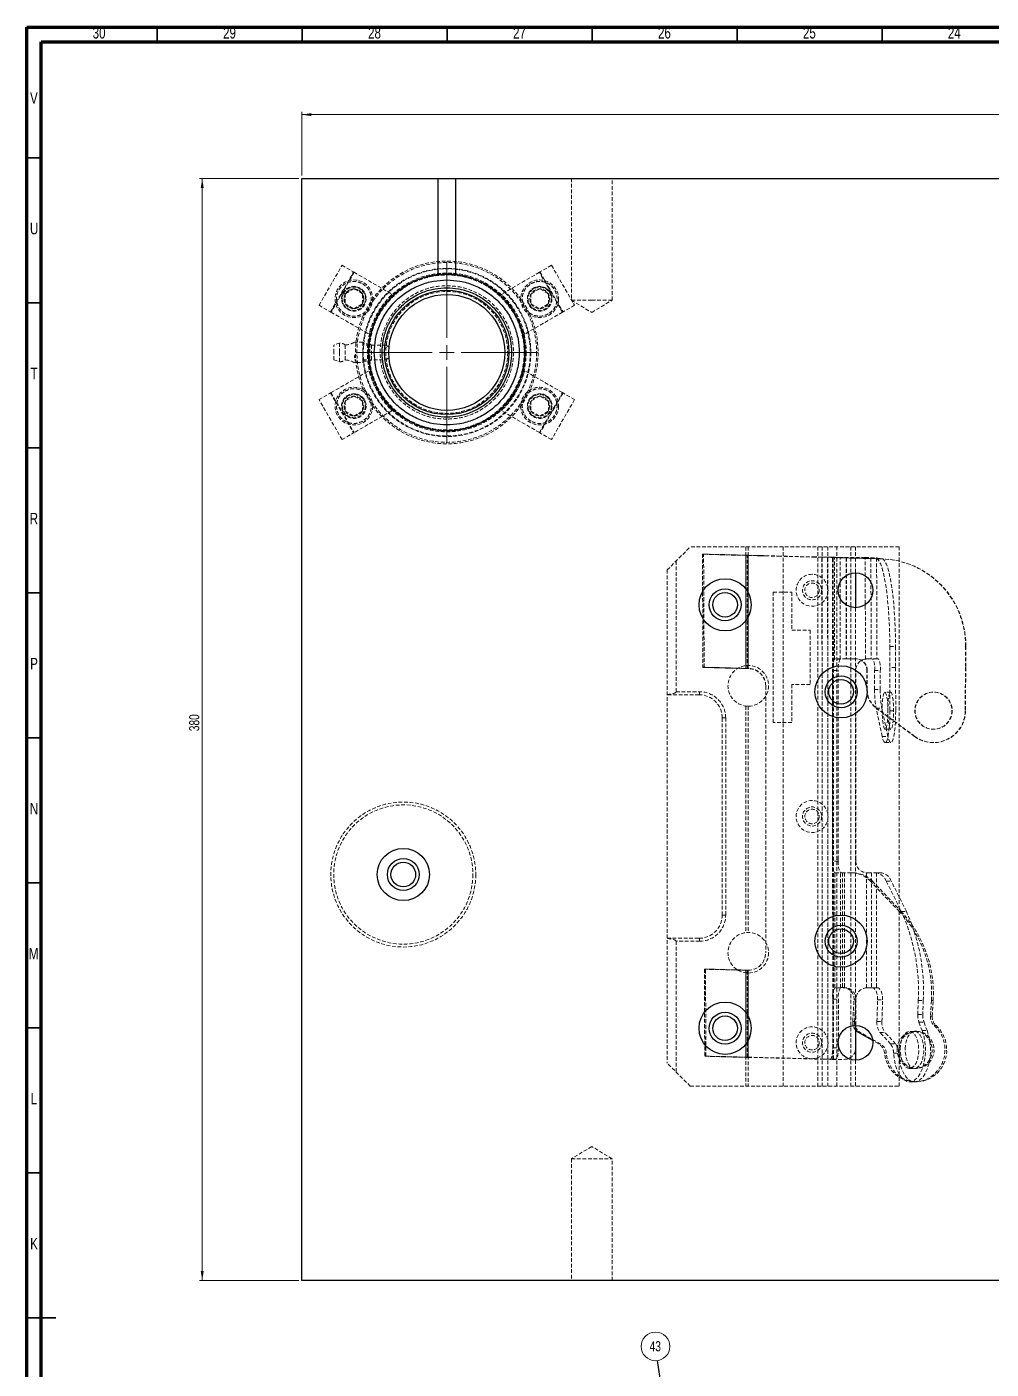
# Model space of a CAD drawing. Header units: millimetres. Extents: x 5 to 1539, y -495 to 895.
# Drawn here: x 5 to 337.6, y 432.3 to 895.1 of the extents above; entities that cross this region are included whole.
import ezdxf

# ---------------------------------------------------------------- set-up
doc = ezdxf.new("R2010")
doc.units = ezdxf.units.MM
doc.linetypes.add('HIDDEN', pattern=[1.905, 1.27, -0.635])
doc.styles.add('SLDTEXTSTYLE13', font='TXT', dxfattribs={"width": 0.75})
doc.dimstyles.new('SLDDIMSTYLE0', dxfattribs={"dimtxt": 3.5, "dimasz": 3.302, "dimexe": 0, "dimexo": 0.0625, "dimgap": 0.875, "dimtad": 1, "dimrnd": 1e-09, "dimzin": 12, "dimdsep": 46, "dimtxsty": 'SLDTEXTSTYLE13', "dimsah": 1, "dimcen": 0.09, "dimadec": 0, "dimazin": 3, "dimtfac": 1, "dimtofl": 0, "dimtmove": 0, "dimatfit": 3, "dimfxl": 1, "dimfrac": 2, "dimtolj": 1, "dimtzin": 12, "dimarcsym": 0})
doc.dimstyles.new('SLDDIMSTYLE1', dxfattribs={"dimtxt": 0.18, "dimasz": 1.016, "dimexe": 0, "dimexo": 0.0625, "dimgap": 0, "dimtad": 0, "dimtih": 1, "dimtoh": 1, "dimdec": 0, "dimrnd": 1e-09, "dimzin": 0, "dimdsep": 46, "dimtxsty": 'Standard', "dimblk1": 'DOT', "dimblk2": 'DOT', "dimsah": 1, "dimcen": 0.09, "dimadec": 0, "dimazin": 0, "dimtfac": 1.016, "dimtdec": 0, "dimtofl": 0, "dimtmove": 0, "dimatfit": 3, "dimldrblk": 'DOT', "dimfxl": 1, "dimfrac": 2, "dimtolj": 1, "dimtzin": 0, "dimarcsym": 0})

# ---------------------------------------------------------------- blocks, each defined once
blk = doc.blocks.new('SW_NOTE_0')
at = {"color": 0, "linetype": 'Continuous', "lineweight": 0}
blk.add_circle((-0.71, 4.89), 4.94, dxfattribs=at)
at = {"color": 0, "linetype": 'Continuous', "lineweight": 0, "insert": (-0.78, 6.7), "char_height": 3.5, "attachment_point": 2, "style": 'SLDTEXTSTYLE13'}
blk.add_mtext('43', dxfattribs=at)
blk = doc.blocks.new('_Dot')
at = {"color": 0, "linetype": 'ByBlock', "lineweight": -2}
blk.add_line((-0.5, 0), (-1, 0), dxfattribs=at)
at = {"color": 0, "linetype": 'ByBlock', "const_width": 0.5}
blk.add_lwpolyline([(-0.25, 0, 1), (0.25, 0, 1)], format="xyb", close=True, dxfattribs=at)
blk = doc.blocks.new('_D_2')
at = {"color": 7, "linetype": 'Continuous', "lineweight": 18}
for p, q in [((98.85, 842.86), (64.5, 842.86)), ((65.5, 462.86), (65.5, 842.86)), ((98.85, 462.86), (64.5, 462.86))]:
    blk.add_line(p, q, dxfattribs=at)
for points in [[(65.5, 842.86), (64.99, 839.56), (66.01, 839.56)], [(65.5, 462.86), (66.01, 466.16), (64.99, 466.16)]]:
    blk.add_solid(points, dxfattribs=at)
at = {"color": 7, "linetype": 'Continuous', "lineweight": 18, "insert": (60.99, 652.27), "char_height": 3.5, "attachment_point": 1, "rotation": 90, "style": 'SLDTEXTSTYLE13'}
blk.add_mtext('380', dxfattribs=at)
blk = doc.blocks.new('_D_3')
at = {"color": 7, "linetype": 'Continuous', "lineweight": 18}
for p, q in [((99.85, 843.86), (99.85, 865.86)), ((649.85, 843.86), (649.85, 865.86)), ((99.85, 864.86), (649.85, 864.86))]:
    blk.add_line(p, q, dxfattribs=at)
for points in [[(99.85, 864.86), (103.15, 864.35), (103.15, 865.37)], [(649.85, 864.86), (646.55, 865.37), (646.55, 864.35)]]:
    blk.add_solid(points, dxfattribs=at)
at = {"color": 7, "linetype": 'Continuous', "lineweight": 18, "insert": (364.79, 869.37), "char_height": 3.5, "attachment_point": 1, "style": 'SLDTEXTSTYLE13'}
blk.add_mtext('550', dxfattribs=at)
blk = doc.blocks.new('SW_CENTERMARKSYMBOL_1')
at = {"color": 0, "linetype": 'Continuous', "lineweight": 0}
for p, q in [((0, 5), (0, 31.31)), ((-5, 0), (-31.31, 0)), ((0, 0), (-2.5, 0)), ((0, 0), (0, 2.5)), ((0, 0), (0, -2.5)), ((0, 0), (2.5, 0)), ((5, 0), (31.31, 0)), ((0, -5), (0, -31.31))]:
    blk.add_line(p, q, dxfattribs=at)

msp = doc.modelspace()

# ---------------------------------------------------------------- linework, layer by layer
at = {"color": 7, "linetype": 'Continuous', "lineweight": 70}
for p, q in [((5, 5), (5, 895)), ((5, 895), (1495, 895)), ((10, 10), (10, 890)), ((10, 890), (1490, 890))]:
    msp.add_line(p, q, dxfattribs=at)
at = {"color": 7, "linetype": 'Continuous', "lineweight": 35}
for p, q in [((50, 890), (50, 895)), ((100, 890), (100, 895)), ((150, 890), (150, 895)), ((200, 890), (200, 895)), ((250, 890), (250, 895)), ((300, 890), (300, 895)), ((10, 850), (5, 850)), ((10, 800), (5, 800)), ((10, 750), (5, 750)), ((10, 700), (5, 700)), ((10, 650), (5, 650)), ((10, 600), (5, 600)), ((10, 550), (5, 550)), ((10, 500), (5, 500)), ((4.999, 450), (15.001, 450)), ((10, 450), (5, 450))]:
    msp.add_line(p, q, dxfattribs=at)
at = {"color": 7, "linetype": 'Continuous', "lineweight": 25}
for p, q in [((99.851, 462.861), (99.851, 842.861)), ((99.851, 842.861), (146.851, 842.861)), ((146.851, 809.694), (146.851, 842.861)), ((146.851, 842.861), (152.851, 842.861)), ((152.851, 842.861), (152.851, 809.694)), ((152.851, 842.861), (596.851, 842.861)), ((290.851, 706.861), (290.851, 694.861)), ((290.851, 550.861), (290.851, 538.861)), ((290.98, 543.131), (290.977, 549.128)), ((296.806, 545.601), (291.875, 548.417)), ((649.851, 462.861), (99.851, 462.861))]:
    msp.add_line(p, q, dxfattribs=at)
at = {"color": 7, "linetype": 'HIDDEN', "lineweight": 18}
for p, q in [((192.851, 842.861), (192.851, 800.861)), ((206.851, 800.861), (206.851, 842.861)), ((105.779, 799.126), (113.729, 812.896)), ((109.763, 796.826), (117.713, 810.596)), ((117.886, 810.496), (109.936, 796.726)), ((113.729, 812.896), (117.713, 810.596)), ((117.886, 810.496), (130.877, 802.996)), ((181.816, 810.496), (168.826, 802.996)), ((189.767, 796.726), (181.816, 810.496)), ((185.973, 812.896), (181.99, 810.596)), ((181.99, 810.596), (189.94, 796.826)), ((185.973, 812.896), (193.923, 799.126)), ((114.886, 803.049), (114.344, 803.361)), ((117.808, 804.825), (114.809, 803.093)), ((114.809, 803.093), (114.809, 799.629)), ((120.809, 803.093), (117.808, 804.825)), ((120.809, 799.629), (120.809, 803.093)), ((130.877, 802.996), (130.576, 802.475)), ((169.127, 802.475), (168.826, 802.996)), ((181.894, 804.825), (178.894, 803.093)), ((178.894, 803.093), (178.894, 799.629)), ((184.894, 803.093), (181.894, 804.825)), ((184.894, 799.629), (184.894, 803.093)), ((199.851, 800.861), (192.851, 800.861)), ((192.851, 800.861), (199.851, 796.655)), ((206.851, 800.861), (199.851, 800.861)), ((199.851, 796.655), (206.851, 800.861)), ((105.779, 799.126), (109.763, 796.826)), ((109.936, 796.726), (122.927, 789.226)), ((114.809, 799.629), (117.808, 797.897)), ((117.808, 797.897), (120.809, 799.629)), ((121.273, 799.361), (120.731, 799.674)), ((189.767, 796.726), (176.776, 789.226)), ((178.894, 799.629), (181.894, 797.897)), ((181.894, 797.897), (184.894, 799.629)), ((193.923, 799.126), (189.94, 796.826)), ((123.228, 789.747), (122.927, 789.226)), ((176.776, 789.226), (176.475, 789.747)), ((112.851, 786.111), (110.851, 785.361)), ((110.851, 782.861), (110.851, 785.361)), ((110.851, 780.361), (110.851, 782.861)), ((112.851, 786.111), (112.851, 782.861)), ((112.851, 782.861), (112.851, 779.611)), ((114.851, 780.3), (114.851, 785.423)), ((120.851, 786.361), (118.851, 786.361)), ((120.851, 782.861), (118.851, 782.861)), ((120.851, 786.361), (120.851, 782.861)), ((123.351, 785.861), (120.851, 785.861)), ((128.997, 785.361), (120.851, 785.361)), ((120.851, 782.861), (120.851, 779.361)), ((123.351, 785.861), (123.351, 779.861)), ((123.851, 785.361), (123.351, 785.861)), ((123.851, 785.361), (123.851, 780.361)), ((110.851, 780.361), (112.851, 779.611)), ((118.851, 779.361), (120.851, 779.361)), ((120.851, 780.361), (128.997, 780.361)), ((120.851, 779.861), (123.351, 779.861)), ((123.351, 779.861), (123.851, 780.361)), ((109.936, 768.996), (122.927, 776.496)), ((123.228, 775.975), (122.927, 776.496)), ((176.475, 775.975), (176.776, 776.496)), ((189.767, 768.996), (176.776, 776.496)), ((105.779, 766.596), (109.763, 768.896)), ((109.763, 768.896), (117.713, 755.126)), ((109.936, 768.996), (117.886, 755.226)), ((181.816, 755.226), (189.767, 768.996)), ((189.94, 768.896), (181.99, 755.126)), ((193.923, 766.596), (189.94, 768.896)), ((113.729, 752.826), (105.779, 766.596)), ((117.808, 767.825), (114.809, 766.093)), ((114.809, 766.093), (114.809, 762.629)), ((120.809, 766.093), (117.808, 767.825)), ((120.809, 762.629), (120.809, 766.093)), ((181.894, 767.825), (178.894, 766.093)), ((178.894, 766.093), (178.894, 762.629)), ((184.894, 766.093), (181.894, 767.825)), ((184.894, 762.629), (184.894, 766.093)), ((193.923, 766.596), (185.973, 752.826)), ((114.809, 762.629), (117.808, 760.897)), ((117.808, 760.897), (120.809, 762.629)), ((130.877, 762.726), (117.886, 755.226)), ((130.877, 762.726), (130.576, 763.247)), ((168.826, 762.726), (169.127, 763.247)), ((181.816, 755.226), (168.826, 762.726)), ((178.894, 762.629), (181.894, 760.897)), ((181.894, 760.897), (184.894, 762.629)), ((113.729, 752.826), (117.713, 755.126)), ((185.973, 752.826), (181.99, 755.126)), ((225.851, 707.861), (233.851, 715.861)), ((305.851, 715.861), (233.851, 715.861)), ((238.043, 713.334), (238.221, 674.317)), ((253.052, 712.947), (238.043, 713.334)), ((238.443, 713.334), (238.043, 713.334)), ((238.043, 713.269), (238.221, 674.252)), ((253.052, 712.882), (238.043, 713.269)), ((238.443, 713.269), (238.043, 713.269)), ((238.621, 674.317), (238.443, 713.334)), ((253.452, 712.947), (238.443, 713.334)), ((238.621, 674.252), (238.443, 713.269)), ((253.452, 712.882), (238.443, 713.269)), ((253.052, 715.861), (253.052, 674.874)), ((253.052, 673.935), (253.052, 712.947)), ((253.452, 712.947), (253.052, 712.947)), ((253.052, 673.869), (253.052, 712.882)), ((253.452, 712.882), (253.052, 712.882)), ((253.452, 673.935), (253.452, 712.947)), ((253.452, 673.869), (253.452, 712.882)), ((253.65, 712.932), (253.751, 712.932)), ((253.65, 712.866), (253.751, 712.866)), ((253.851, 715.861), (253.851, 674.919)), ((253.851, 712.927), (253.851, 673.921)), ((260.353, 712.766), (253.851, 712.927)), ((253.851, 712.927), (253.851, 673.921)), ((253.851, 712.927), (260.353, 712.766)), ((253.851, 712.927), (253.851, 712.927)), ((253.851, 712.861), (253.851, 673.856)), ((260.353, 712.7), (253.851, 712.861)), ((253.851, 712.861), (253.851, 673.856)), ((253.851, 712.861), (260.353, 712.7)), ((253.851, 712.861), (253.851, 712.861)), ((260.353, 712.766), (260.71, 712.757)), ((260.71, 712.757), (261.06, 712.748)), ((264.883, 712.65), (261.06, 712.748)), ((265.851, 715.861), (265.851, 529.861)), ((277.852, 715.861), (277.852, 529.861)), ((279.352, 715.861), (279.352, 529.861)), ((281.309, 715.861), (281.309, 529.861)), ((284.381, 529.861), (284.381, 715.861)), ((289.272, 715.861), (289.272, 529.861)), ((290.851, 715.861), (290.851, 706.861)), ((305.851, 529.861), (305.851, 715.861)), ((228.948, 710.958), (228.948, 665.861)), ((260.353, 712.7), (260.71, 712.692)), ((260.71, 712.692), (261.06, 712.683)), ((264.883, 712.584), (261.06, 712.683)), ((276.879, 712.342), (264.883, 712.65)), ((276.879, 712.277), (264.883, 712.584)), ((276.879, 712.342), (277.449, 712.343)), ((276.879, 712.277), (277.449, 712.277)), ((279.26, 712.298), (277.449, 712.343)), ((279.26, 712.232), (277.449, 712.277)), ((279.352, 539.253), (279.26, 712.298)), ((282.89, 712.234), (279.26, 712.232)), ((283.172, 712.243), (281.216, 712.241)), ((281.309, 539.155), (281.216, 712.241)), ((281.665, 712.22), (281.216, 712.241)), ((283.559, 712.128), (281.665, 712.22)), ((282.982, 539.147), (282.89, 712.234)), ((285.049, 712.213), (282.89, 712.234)), ((282.982, 539.189), (282.89, 712.234)), ((283.265, 539.156), (283.172, 712.243)), ((283.172, 712.243), (283.621, 712.221)), ((283.559, 712.128), (285.515, 712.129)), ((283.601, 677.147), (283.559, 712.128)), ((285.515, 712.129), (283.621, 712.221)), ((294.156, 712.125), (285.049, 712.213)), ((285.557, 677.148), (285.515, 712.129)), ((287.578, 712.003), (287.684, 712.01)), ((287.578, 712.003), (287.619, 677.202)), ((299.569, 711.71), (287.578, 712.003)), ((287.684, 712.01), (287.726, 677.209)), ((287.684, 712.01), (299.675, 711.716)), ((294.287, 677.145), (294.156, 712.125)), ((296.133, 712), (298.108, 712.007)), ((296.133, 712), (296.263, 677.199)), ((298.003, 711.701), (296.133, 712)), ((299.978, 711.708), (298.003, 711.701)), ((298.108, 712.007), (298.238, 677.206)), ((298.108, 712.007), (299.978, 711.708)), ((299.675, 711.716), (299.569, 711.71)), ((225.851, 707.861), (225.851, 537.861)), ((262.451, 655.254), (262.451, 700.254)), ((262.451, 700.254), (268.851, 700.254)), ((268.851, 700.254), (268.851, 687.104)), ((290.851, 694.861), (290.851, 550.861)), ((268.851, 687.104), (275.251, 687.104)), ((275.251, 687.104), (275.251, 668.404)), ((302.666, 681.518), (304.642, 681.526)), ((302.666, 681.518), (302.685, 674.178)), ((304.642, 681.526), (304.661, 674.186)), ((328.798, 681.541), (328.756, 674.2)), ((328.798, 681.541), (328.905, 681.547)), ((328.905, 681.547), (328.862, 674.207)), ((285.557, 677.148), (283.601, 677.147)), ((285.703, 677.196), (283.893, 677.197)), ((287.619, 677.202), (290.799, 677.206)), ((290.905, 677.212), (287.726, 677.209)), ((290.799, 677.206), (290.905, 677.212)), ((294.742, 677.193), (295.198, 677.195)), ((298.734, 677.208), (298.238, 677.206)), ((238.221, 674.317), (253.052, 673.935)), ((238.221, 674.317), (238.621, 674.317)), ((238.221, 674.252), (253.052, 673.869)), ((238.221, 674.252), (238.621, 674.252)), ((253.452, 673.935), (238.621, 674.317)), ((253.452, 673.869), (238.621, 674.252)), ((253.452, 673.935), (253.052, 673.935)), ((253.052, 673.869), (253.851, 673.856)), ((253.452, 673.869), (253.052, 673.869)), ((253.851, 673.921), (253.452, 673.935)), ((253.851, 673.856), (253.452, 673.869)), ((253.851, 673.921), (254.003, 673.918)), ((253.851, 673.856), (254.003, 673.852)), ((282.9, 673.195), (284.857, 673.196)), ((282.935, 608.119), (282.9, 673.195)), ((284.891, 608.12), (284.857, 673.196)), ((290.945, 608.115), (290.911, 673.192)), ((294.76, 666.677), (294.798, 673.182)), ((294.798, 673.182), (294.904, 673.188)), ((294.866, 666.683), (294.904, 673.188)), ((297.396, 673.175), (299.371, 673.182)), ((297.413, 666.667), (297.396, 673.175)), ((299.389, 666.674), (299.371, 673.182)), ((304.661, 674.186), (302.685, 674.178)), ((302.685, 674.178), (302.725, 659.259)), ((304.661, 674.186), (304.701, 659.266)), ((328.756, 674.2), (328.67, 659.281)), ((328.862, 674.207), (328.756, 674.2)), ((328.862, 674.207), (328.776, 659.287)), ((259.851, 667.919), (259.851, 667.854)), ((259.851, 667.854), (259.851, 575.827)), ((268.851, 668.404), (268.851, 655.254)), ((275.251, 668.404), (268.851, 668.404)), ((294.76, 666.677), (294.866, 666.683)), ((297.413, 666.667), (299.389, 666.674)), ((236.851, 664.861), (225.851, 664.861)), ((228.948, 665.861), (237.051, 665.861)), ((302.964, 665.737), (300.989, 665.729)), ((317.408, 665.741), (317.302, 665.735)), ((253.851, 660.919), (253.052, 660.965)), ((253.052, 660.965), (253.052, 582.847)), ((253.851, 660.919), (253.851, 582.892)), ((297.943, 660.174), (299.919, 660.181)), ((300.029, 650.472), (297.943, 660.174)), ((298.014, 660.186), (298.121, 660.193)), ((311.176, 650.487), (298.014, 660.186)), ((311.282, 650.493), (298.121, 660.193)), ((302.005, 650.479), (299.919, 660.181)), ((302.725, 659.259), (304.701, 659.266)), ((328.67, 659.281), (328.776, 659.287)), ((244.851, 588.861), (244.851, 656.861)), ((244.851, 656.861), (246.051, 656.861)), ((246.051, 656.861), (246.051, 588.861)), ((268.851, 655.254), (262.451, 655.254)), ((301.036, 652.929), (303.012, 652.937)), ((318.069, 652.958), (318.175, 652.964)), ((300.029, 650.472), (302.005, 650.479)), ((301.054, 648.329), (303.029, 648.337)), ((311.176, 650.487), (311.282, 650.493)), ((318.345, 648.366), (318.451, 648.373)), ((282.935, 607.448), (282.935, 608.119)), ((284.892, 607.449), (282.935, 607.448)), ((284.892, 607.449), (284.891, 608.12)), ((290.946, 607.444), (290.945, 608.115)), ((283.705, 603.46), (285.661, 603.461)), ((283.726, 563.836), (283.705, 603.46)), ((285.682, 563.837), (285.661, 603.461)), ((289.313, 603.451), (286.381, 603.45)), ((286.381, 603.45), (286.403, 563.85)), ((286.999, 603.45), (287.021, 563.85)), ((289.313, 603.451), (289.931, 603.451)), ((294.66, 563.834), (294.639, 603.458)), ((295.104, 603.446), (294.871, 603.446)), ((296.371, 603.447), (296.392, 563.847)), ((298.103, 603.448), (298.124, 563.848)), ((299.644, 603.448), (298.103, 603.448)), ((305.908, 590.161), (296.039, 600.526)), ((296.657, 600.526), (296.039, 600.526)), ((296.657, 600.526), (306.526, 590.161)), ((301.449, 600.52), (303.181, 600.521)), ((301.449, 600.52), (306.639, 590.153)), ((308.372, 590.154), (303.181, 600.521)), ((244.851, 588.861), (246.051, 588.861)), ((306.526, 590.161), (305.908, 590.161)), ((306.639, 590.153), (308.372, 590.154)), ((225.851, 580.861), (236.851, 580.861)), ((237.051, 579.861), (228.948, 579.861)), ((228.948, 579.861), (228.948, 534.765)), ((238.697, 570.274), (238.834, 540.246)), ((253.052, 569.904), (238.697, 570.274)), ((239.097, 570.274), (238.697, 570.274)), ((238.697, 570.209), (238.834, 540.18)), ((253.052, 569.838), (238.697, 570.209)), ((239.097, 570.209), (238.697, 570.209)), ((253.452, 569.904), (239.097, 570.274)), ((239.234, 540.246), (239.097, 570.274)), ((253.452, 569.838), (239.097, 570.209)), ((239.234, 540.18), (239.097, 570.209)), ((253.052, 539.894), (253.052, 569.904)), ((253.052, 569.904), (253.623, 569.894)), ((253.452, 569.904), (253.052, 569.904)), ((253.052, 539.828), (253.052, 569.838)), ((253.052, 569.838), (253.623, 569.829)), ((253.452, 569.838), (253.052, 569.838)), ((253.452, 539.894), (253.452, 569.904)), ((253.737, 569.894), (253.452, 569.904)), ((253.452, 539.828), (253.452, 569.838)), ((253.737, 569.829), (253.452, 569.838)), ((253.737, 569.894), (253.623, 569.894)), ((253.737, 569.829), (253.623, 569.829)), ((253.851, 569.892), (253.851, 539.884)), ((253.851, 569.827), (253.851, 539.818)), ((253.851, 568.892), (253.052, 568.938)), ((253.052, 568.938), (253.052, 529.861)), ((253.851, 568.892), (253.851, 529.861)), ((285.682, 563.837), (283.726, 563.836)), ((286.403, 563.85), (286.526, 563.85)), ((286.526, 563.85), (287.144, 563.85)), ((294.893, 563.846), (295.126, 563.846)), ((298.124, 563.848), (298.189, 563.848)), ((282.961, 559.848), (284.917, 559.849)), ((282.97, 543.135), (282.961, 559.848)), ((284.917, 559.849), (284.926, 543.136)), ((289.893, 552.176), (290.325, 559.605)), ((290.943, 559.606), (290.325, 559.605)), ((290.511, 552.176), (290.943, 559.606)), ((290.977, 549.128), (290.971, 559.844)), ((298.23, 552.172), (298.455, 559.601)), ((298.455, 559.601), (300.187, 559.602)), ((299.962, 552.173), (300.187, 559.602)), ((312.329, 554.583), (312.476, 559.406)), ((312.476, 559.406), (314.208, 559.407)), ((314.208, 559.407), (314.061, 554.584)), ((316.994, 559.417), (316.682, 554.06)), ((317.612, 559.417), (316.994, 559.417)), ((317.3, 554.061), (317.612, 559.417)), ((290.511, 552.176), (289.893, 552.176)), ((298.23, 552.172), (299.962, 552.173)), ((312.329, 554.583), (314.061, 554.584)), ((312.733, 551.919), (314.465, 551.92)), ((312.733, 551.919), (313.828, 549.037)), ((314.465, 551.92), (315.56, 549.038)), ((317.3, 554.061), (316.682, 554.06)), ((318.631, 550.771), (318.013, 550.771)), ((292.493, 548.417), (291.875, 548.417)), ((299.467, 544.435), (292.493, 548.417)), ((299.273, 548.412), (301.005, 548.413)), ((302.94, 544.429), (299.273, 548.412)), ((304.672, 544.43), (301.005, 548.413)), ((311.178, 548.788), (309.446, 548.787)), ((311.844, 548.797), (311.226, 548.797)), ((313.828, 549.037), (315.56, 549.038)), ((282.97, 543.135), (284.926, 543.136)), ((298.849, 544.435), (296.806, 545.601)), ((299.467, 544.435), (298.849, 544.435)), ((302.94, 544.429), (304.672, 544.43)), ((233.851, 529.861), (225.851, 537.861)), ((238.834, 540.246), (253.052, 539.894)), ((238.834, 540.246), (239.234, 540.246)), ((238.834, 540.18), (253.052, 539.828)), ((238.834, 540.18), (239.234, 540.18)), ((239.234, 540.246), (253.452, 539.894)), ((239.234, 540.18), (253.452, 539.828)), ((253.052, 539.894), (253.452, 539.894)), ((253.052, 539.828), (253.452, 539.828)), ((253.851, 539.884), (279.352, 539.253)), ((253.851, 539.818), (279.352, 539.187)), ((282.982, 539.189), (279.352, 539.187)), ((283.265, 539.156), (281.309, 539.155)), ((281.309, 539.155), (282.136, 539.134)), ((284.092, 539.135), (282.136, 539.134)), ((282.982, 539.147), (286.961, 539.129)), ((283.265, 539.156), (284.092, 539.135)), ((290.851, 538.861), (290.851, 529.861)), ((301.437, 541.314), (300.819, 541.313)), ((303.977, 541.307), (305.709, 541.308)), ((309.453, 535.987), (311.185, 535.988)), ((311.233, 535.997), (311.851, 535.997)), ((233.851, 529.861), (305.851, 529.861)), ((309.455, 531.387), (311.188, 531.388)), ((311.236, 531.397), (311.854, 531.397)), ((199.851, 509.067), (192.851, 504.861)), ((192.851, 504.861), (206.851, 504.861)), ((192.851, 504.861), (192.851, 462.861)), ((206.851, 504.861), (199.851, 509.067)), ((206.851, 462.861), (206.851, 504.861))]:
    msp.add_line(p, q, dxfattribs=at)
at = {"color": 7, "linetype": 'HIDDEN', "lineweight": 18, "flags": 128}
for points in [[(117.886, 810.496), (117.853, 810.516), (117.82, 810.535), (117.79, 810.552), (117.764, 810.567), (117.742, 810.579), (117.726, 810.589), (117.717, 810.594), (117.713, 810.596)], [(181.99, 810.596), (181.986, 810.594), (181.977, 810.589), (181.961, 810.579), (181.939, 810.567), (181.913, 810.552), (181.883, 810.535), (181.85, 810.516), (181.816, 810.496)], [(152.851, 809.694), (149.851, 809.861), (146.851, 809.694)], [(109.763, 796.826), (109.767, 796.825), (109.776, 796.819), (109.792, 796.81), (109.814, 796.797), (109.84, 796.782), (109.87, 796.765), (109.903, 796.746), (109.936, 796.726)], [(189.767, 796.726), (189.8, 796.746), (189.833, 796.765), (189.863, 796.782), (189.889, 796.797), (189.911, 796.81), (189.927, 796.819), (189.936, 796.825), (189.94, 796.826)], [(109.763, 768.896), (109.767, 768.898), (109.776, 768.904), (109.792, 768.913), (109.814, 768.926), (109.84, 768.941), (109.87, 768.958), (109.903, 768.977), (109.936, 768.996)], [(189.94, 768.896), (189.936, 768.898), (189.927, 768.904), (189.911, 768.913), (189.889, 768.926), (189.863, 768.941), (189.833, 768.958), (189.8, 768.977), (189.767, 768.996)], [(117.713, 755.126), (117.717, 755.128), (117.726, 755.134), (117.742, 755.143), (117.764, 755.156), (117.79, 755.171), (117.82, 755.188), (117.853, 755.207), (117.886, 755.226)], [(181.816, 755.226), (181.85, 755.207), (181.883, 755.188), (181.913, 755.171), (181.939, 755.156), (181.961, 755.143), (181.977, 755.134), (181.986, 755.128), (181.99, 755.126)], [(298.003, 711.701), (298.52, 711.434), (299.03, 710.802), (299.528, 709.813), (300.006, 708.478), (300.461, 706.815), (300.884, 704.844), (301.273, 702.589), (301.621, 700.077), (301.925, 697.339), (302.18, 694.41), (302.384, 691.325), (302.534, 688.121), (302.629, 684.839), (302.666, 681.518)], [(299.978, 711.708), (300.495, 711.441), (301.005, 710.809), (301.503, 709.82), (301.982, 708.486), (302.436, 706.823), (302.86, 704.851), (303.248, 702.596), (303.597, 700.084), (303.9, 697.347), (304.156, 694.417), (304.36, 691.332), (304.51, 688.129), (304.604, 684.846), (304.642, 681.526)], [(287.726, 677.209), (287.134, 677.208), (286.551, 677.207), (285.988, 677.206), (285.459, 677.204), (284.975, 677.203), (284.547, 677.201), (284.183, 677.199), (283.893, 677.197)], [(298.238, 677.206), (298.103, 677.206), (297.884, 677.205), (297.587, 677.204), (297.217, 677.202), (296.783, 677.201), (296.295, 677.199), (295.762, 677.197), (295.198, 677.195)], [(300.985, 665.729), (301.224, 665.55), (301.451, 665.01), (301.652, 664.139), (301.816, 662.989), (301.934, 661.626), (301.998, 660.13), (302.005, 658.587), (301.954, 657.087), (301.848, 655.718), (301.694, 654.558), (301.5, 653.676), (301.278, 653.122), (301.04, 652.929), (300.801, 653.108), (300.574, 653.649), (300.373, 654.52), (300.209, 655.67), (300.091, 657.033), (300.027, 658.529), (300.02, 660.072), (300.071, 661.571), (300.177, 662.941), (300.331, 664.1), (300.525, 664.983), (300.747, 665.536), (300.985, 665.729)], [(302.96, 665.736), (303.199, 665.557), (303.426, 665.017), (303.628, 664.146), (303.792, 662.996), (303.91, 661.633), (303.974, 660.137), (303.98, 658.594), (303.929, 657.094), (303.824, 655.725), (303.669, 654.566), (303.476, 653.683), (303.254, 653.13), (303.016, 652.937), (302.777, 653.116), (302.55, 653.656), (302.348, 654.527), (302.184, 655.677), (302.067, 657.04), (302.003, 658.536), (301.996, 660.079), (302.047, 661.579), (302.153, 662.948), (302.307, 664.108), (302.501, 664.99), (302.723, 665.544), (302.96, 665.736)], [(302.725, 659.259), (302.702, 657.255), (302.622, 655.321), (302.488, 653.522), (302.305, 651.916), (302.078, 650.56), (301.816, 649.496), (301.527, 648.762), (301.22, 648.382), (300.907, 648.369), (300.597, 648.723), (300.302, 649.431), (300.029, 650.472)], [(304.701, 659.266), (304.677, 657.263), (304.597, 655.329), (304.463, 653.529), (304.28, 651.924), (304.054, 650.567), (303.791, 649.504), (303.502, 648.77), (303.196, 648.39), (302.883, 648.376), (302.573, 648.73), (302.277, 649.439), (302.005, 650.479)], [(283.828, 603.448), (284.003, 603.448), (284.226, 603.448), (284.495, 603.449), (284.806, 603.449), (285.155, 603.449), (285.538, 603.449), (285.948, 603.449), (286.381, 603.45)], [(295.104, 603.446), (295.562, 603.446), (296.008, 603.446), (296.435, 603.447), (296.837, 603.447), (297.21, 603.447), (297.548, 603.447), (297.847, 603.447), (298.103, 603.448)], [(286.403, 563.85), (285.969, 563.85), (285.559, 563.849), (285.176, 563.849), (284.827, 563.849), (284.516, 563.849), (284.247, 563.849), (284.024, 563.849), (283.849, 563.848)], [(298.124, 563.848), (297.868, 563.848), (297.569, 563.848), (297.231, 563.847), (296.858, 563.847), (296.456, 563.847), (296.029, 563.847), (295.583, 563.846), (295.126, 563.846)], [(296.457, 563.847), (296.862, 563.764), (297.251, 563.519), (297.606, 563.121), (297.915, 562.588), (298.162, 561.94), (298.339, 561.206), (298.438, 560.416), (298.455, 559.601)], [(298.189, 563.848), (298.594, 563.765), (298.983, 563.52), (299.338, 563.122), (299.647, 562.589), (299.894, 561.941), (300.071, 561.207), (300.17, 560.417), (300.187, 559.602)], [(318.013, 550.771), (319.369, 549.306), (320.445, 547.603), (321.202, 545.72), (321.615, 543.723), (321.669, 541.679), (321.363, 539.661), (320.706, 537.736), (319.723, 535.973), (318.446, 534.432), (316.92, 533.165), (315.197, 532.218), (313.337, 531.622), (311.405, 531.398), (309.466, 531.554), (307.589, 532.084), (305.837, 532.971), (304.271, 534.183), (302.946, 535.679), (301.907, 537.406), (301.19, 539.307), (300.819, 541.313)], [(318.631, 550.771), (319.987, 549.307), (321.063, 547.604), (321.82, 545.721), (322.233, 543.723), (322.287, 541.68), (321.981, 539.661), (321.324, 537.737), (320.341, 535.974), (319.064, 534.432), (317.538, 533.166), (315.815, 532.218), (313.955, 531.622), (312.023, 531.398), (310.084, 531.554), (308.207, 532.085), (306.455, 532.971), (304.889, 534.183), (303.564, 535.679), (302.525, 537.407), (301.808, 539.307), (301.437, 541.314)], [(313.828, 549.037), (314.365, 547.315), (314.734, 545.426), (314.924, 543.434), (314.928, 541.406), (314.746, 539.411), (314.383, 537.518), (313.853, 535.79), (313.174, 534.286), (312.367, 533.058), (311.462, 532.147), (310.488, 531.584), (309.479, 531.387), (308.469, 531.565), (307.492, 532.111), (306.582, 533.006), (305.769, 534.219), (305.081, 535.711), (304.542, 537.429), (304.17, 539.316), (303.977, 541.307)], [(305.154, 542.788), (305.42, 544.305), (306.023, 545.712), (306.929, 546.925), (308.084, 547.876), (309.423, 548.508), (310.866, 548.785), (312.331, 548.691), (313.732, 548.231), (314.987, 547.432), (316.024, 546.34), (316.782, 545.019), (317.218, 543.545), (317.305, 542.005), (317.04, 540.488), (316.436, 539.081), (315.531, 537.868), (314.375, 536.917), (313.037, 536.285), (311.593, 536.008), (310.128, 536.102), (308.728, 536.562), (307.473, 537.361), (306.436, 538.453), (305.677, 539.774), (305.242, 541.248), (305.154, 542.788)], [(315.56, 549.038), (316.097, 547.316), (316.466, 545.427), (316.656, 543.435), (316.66, 541.407), (316.478, 539.412), (316.115, 537.519), (315.585, 535.791), (314.906, 534.287), (314.099, 533.059), (313.194, 532.148), (312.22, 531.584), (311.211, 531.388), (310.201, 531.566), (309.224, 532.112), (308.314, 533.007), (307.501, 534.22), (306.813, 535.712), (306.274, 537.43), (305.902, 539.317), (305.709, 541.308)], [(305.772, 542.788), (306.038, 544.305), (306.641, 545.712), (307.547, 546.926), (308.703, 547.876), (310.041, 548.508), (311.485, 548.785), (312.949, 548.691), (314.35, 548.231), (315.605, 547.432), (316.642, 546.34), (317.4, 545.019), (317.836, 543.546), (317.923, 542.006), (317.658, 540.488), (317.055, 539.082), (316.149, 537.868), (314.993, 536.917), (313.655, 536.285), (312.211, 536.008), (310.746, 536.103), (309.346, 536.563), (308.091, 537.362), (307.054, 538.454), (306.296, 539.775), (305.86, 541.248), (305.772, 542.788)], [(306.255, 542.78), (306.395, 544.297), (306.711, 545.704), (307.187, 546.917), (307.795, 547.868), (308.498, 548.499), (309.257, 548.776), (310.027, 548.681), (310.763, 548.221), (311.424, 547.421), (311.969, 546.329), (312.368, 545.008), (312.597, 543.535), (312.644, 541.995), (312.505, 540.477), (312.188, 539.071), (311.712, 537.857), (311.105, 536.907), (310.401, 536.275), (309.642, 535.999), (308.872, 536.093), (308.136, 536.554), (307.476, 537.353), (306.93, 538.445), (306.531, 539.766), (306.302, 541.24), (306.255, 542.78)], [(307.988, 542.781), (308.127, 544.298), (308.443, 545.705), (308.919, 546.918), (309.527, 547.869), (310.23, 548.5), (310.989, 548.777), (311.759, 548.682), (312.496, 548.222), (313.156, 547.422), (313.701, 546.33), (314.1, 545.009), (314.329, 543.536), (314.376, 541.996), (314.237, 540.478), (313.92, 539.072), (313.444, 537.858), (312.837, 536.908), (312.133, 536.276), (311.374, 536), (310.604, 536.094), (309.868, 536.555), (309.208, 537.354), (308.662, 538.446), (308.263, 539.767), (308.034, 541.241), (307.988, 542.781)], [(282.136, 539.134), (282.299, 539.208), (282.455, 539.433), (282.6, 539.801), (282.726, 540.299), (282.83, 540.906), (282.907, 541.599), (282.954, 542.352), (282.97, 543.135)], [(284.926, 543.136), (284.91, 542.353), (284.863, 541.6), (284.786, 540.907), (284.682, 540.3), (284.556, 539.802), (284.412, 539.434), (284.255, 539.209), (284.092, 539.135)]]:
    msp.add_lwpolyline(points, dxfattribs=at)
at = {"color": 7, "linetype": 'Continuous', "lineweight": 25, "flags": 128}
msp.add_lwpolyline([(290.851, 542.122), (290.903, 542.348), (290.98, 543.131)], dxfattribs=at)
at = {"color": 7, "linetype": 'HIDDEN', "lineweight": 18}
for centre, radius in [((149.851, 782.861), 31.5), ((149.851, 782.861), 31), ((149.851, 782.861), 29), ((149.851, 782.861), 28.81), ((149.851, 782.861), 27.394), ((117.808, 801.361), 6.5), ((117.808, 801.361), 4.25), ((117.808, 801.361), 4.2), ((149.851, 782.861), 27.01), ((149.851, 782.861), 26.73), ((149.851, 782.861), 26.71), ((181.894, 801.361), 6.5), ((181.894, 801.361), 4.25), ((181.894, 801.361), 4.2), ((181.894, 801.361), 4), ((117.808, 801.361), 3.4), ((149.851, 782.861), 21.006), ((181.894, 801.361), 3.4), ((181.894, 801.361), 3.375), ((117.808, 764.361), 6.5), ((117.808, 764.361), 4.25), ((117.808, 764.361), 4.2), ((117.808, 764.361), 4), ((181.894, 764.361), 6.5), ((181.894, 764.361), 4.25), ((181.894, 764.361), 4.2), ((181.894, 764.361), 4), ((117.808, 764.361), 3.4), ((117.808, 764.361), 3.375), ((181.894, 764.361), 3.4), ((181.894, 764.361), 3.375), ((275.851, 700.861), 5.5), ((275.851, 700.861), 3.3), ((275.851, 700.861), 2.5), ((253.851, 667.919), 7), ((317.686, 659.353), 6.393), ((317.792, 659.359), 6.393), ((134.851, 602.861), 25), ((134.851, 602.861), 24), ((275.851, 622.861), 5.5), ((275.851, 622.861), 3.3), ((275.851, 622.861), 2.5), ((253.851, 575.892), 7), ((275.851, 544.861), 5.5), ((275.851, 544.861), 3.3), ((275.851, 544.861), 2.5)]:
    msp.add_circle(centre, radius, dxfattribs=at)
at = {"color": 7, "linetype": 'Continuous', "lineweight": 25}
for centre, radius in [((149.851, 782.861), 26.995), ((149.851, 782.861), 21.449), ((149.851, 782.861), 20.006), ((245.851, 695.861), 9), ((290.851, 700.861), 6), ((245.851, 695.861), 5.5), ((245.851, 695.861), 4.25), ((285.851, 665.861), 9), ((285.851, 665.861), 5.5), ((285.851, 665.861), 4.25), ((134.851, 602.861), 9), ((134.851, 602.861), 5.5), ((134.851, 602.861), 4.25), ((285.851, 579.861), 9), ((285.851, 579.861), 5.5), ((285.851, 579.861), 4.25), ((245.851, 549.861), 9), ((245.851, 549.861), 5.5), ((245.851, 549.861), 4.25), ((290.851, 544.861), 6)]:
    msp.add_circle(centre, radius, dxfattribs=at)
at = {"color": 7, "linetype": 'HIDDEN', "lineweight": 18}
for centre, radius, start, end in [((117.808, 801.361), 4, 330, 150), ((117.808, 801.361), 4, 150, 330), ((117.808, 801.361), 3.375, 150, 330), ((117.808, 801.361), 3.375, 330, 150), ((149.851, 782.861), 27.5, 134.50127, 165.49873), ((149.851, 782.861), 27.5, 14.50127, 45.49873), ((112.851, 782.861), 3.25, 52.02013, 90), ((114.118, 793.551), 8.161, 275.15364, 297.98736), ((112.851, 782.861), 3.25, 270, 307.97987), ((114.118, 772.172), 8.161, 61.98043, 84.84636), ((149.851, 782.861), 27.5, 194.50127, 225.49873), ((149.851, 782.861), 27.5, 314.50127, 345.49873), ((298.813, 681.733), 29.986, 359.63243, 88.55563), ((298.919, 681.739), 29.986, 359.63242, 88.55565), ((290.09, 673.959), 7.23, 153.83756, 186.06349), ((292.047, 673.96), 7.23, 153.83756, 186.06349), ((287.746, 324.113), 353.09, 90.02058, 90.33157), ((290.8, 673.208), 3.998, 359.629, 90.01682), ((290.906, 673.214), 3.998, 359.62907, 90.01678), ((294.911, 673.194), 4, 98.9686, 180.03057), ((290.442, 674.137), 7.02, 352.12524, 25.87584), ((292.417, 674.144), 7.02, 352.12519, 25.876), ((253.851, 667.919), 6, 360, 88.55238), ((253.851, 667.854), 6, 360, 88.55238), ((302.765, 666.629), 8.005, 179.65806, 233.59814), ((302.871, 666.636), 8.005, 179.65805, 233.59809), ((331.823, 666.21), 34.413, 179.23916, 190.10227), ((333.798, 666.217), 34.412, 179.23906, 190.10237), ((235.651, 665.621), 1.421, 327.65901, 9.72568), ((236.851, 656.861), 8, 0, 90), ((237.051, 656.861), 9, 0, 90), ((317.687, 659.331), 10.982, 233.63698, 359.73694), ((317.793, 659.337), 10.982, 233.63698, 359.73694), ((289.224, 606.593), 6.346, 172.26038, 209.58272), ((291.18, 606.594), 6.346, 172.26038, 209.58272), ((294.946, 607.446), 4, 180.03057, 265.59429), ((289.274, 594.167), 9.285, 43.22919, 89.76282), ((289.892, 594.167), 9.285, 43.22926, 89.76275), ((297.266, 599.066), 4.428, 19.16829, 81.61436), ((298.998, 599.067), 4.428, 19.1684, 81.61418), ((236.851, 588.861), 8, 270, 0), ((237.051, 588.861), 9, 270, 0), ((275.949, 561.987), 41.125, 356.41757, 43.24176), ((276.528, 561.973), 41.163, 356.44049, 43.21884), ((246.012, 562.718), 66.546, 357.14795, 24.34787), ((248.327, 562.829), 65.97, 357.02684, 24.46898), ((235.651, 580.101), 1.421, 350.2739, 32.34153), ((253.851, 575.892), 6, 270, 360), ((253.851, 575.827), 6, 270, 360), ((289.248, 560.709), 6.346, 150.47845, 187.80068), ((291.205, 560.71), 6.346, 150.47865, 187.80058), ((286.42, 559.932), 3.92, 355.22266, 88.44082), ((287.038, 559.932), 3.92, 355.2227, 88.44068), ((294.971, 559.846), 4, 94.46684, 180.03057), ((294.007, 551.921), 4.122, 176.44818, 220.04126), ((294.547, 551.902), 4.045, 176.10794, 239.48245), ((303.796, 551.692), 5.587, 175.06321, 215.9391), ((305.528, 551.692), 5.587, 175.0631, 215.93921), ((319.384, 554.291), 7.06, 177.62825, 199.62461), ((321.116, 554.292), 7.06, 177.62824, 199.62467), ((320.771, 553.8), 4.097, 176.35837, 227.68516), ((321.389, 553.8), 4.097, 176.35834, 227.6852), ((286.98, 543.129), 4, 269.72925, 345.42879), ((296.822, 540.972), 4.012, 4.87568, 59.65195), ((297.44, 540.973), 4.012, 4.87598, 59.65165), ((298.823, 541.328), 5.154, 359.76158, 36.97995), ((300.555, 541.329), 5.154, 359.76158, 36.98007)]:
    msp.add_arc(centre, radius, start, end, dxfattribs=at)
at = {"color": 7, "linetype": 'Continuous', "lineweight": 25}
for centre, radius, start, end in [((149.851, 782.861), 27, 96.37937, 83.62063), ((149.851, 782.861), 27, 83.62063, 96.37937), ((293.79, 551.756), 3.85, 220.2459, 240.17103)]:
    msp.add_arc(centre, radius, start, end, dxfattribs=at)
at = {"color": 7, "linetype": 'HIDDEN', "lineweight": 18}
for centre, major_axis, start_param, end_param in [((223.947, 665.861), (5.001, 0), 5.1031207, 6.2831853), ((223.947, 579.861), (-5.001, 0), 3.1415927, 4.3216573)]:
    msp.add_ellipse(centre, major_axis=major_axis, ratio=0.1999621, start_param=start_param, end_param=end_param, dxfattribs=at)
for points, knots in [([(114.809, 796.165), (114.195, 796.612), (113.251, 797.299), (112.415, 798.646), (111.971, 799.796), (111.777, 801.019), (111.848, 802.591), (112.487, 804.434), (113.763, 805.909), (115.089, 806.756), (116.245, 807.199), (117.464, 807.39), (119.048, 807.339), (120.115, 806.865), (120.809, 806.558)], [0, 0, 0, 0, 0.11972804, 0.18418083, 0.24999984, 0.31582, 0.38027154, 0.4999997, 0.61972826, 0.68418038, 0.75000013, 0.8158195, 0.88027184, 1, 1, 1, 1]), ([(120.809, 806.558), (121.422, 806.111), (122.366, 805.423), (123.202, 804.077), (123.647, 802.926), (123.837, 801.706), (123.786, 800.122), (123.313, 799.055), (123.005, 798.361)], [0, 0, 0, 0, 0.2394571, 0.3683604, 0.4999999, 0.6316386, 0.7605432, 1, 1, 1, 1]), ([(126.845, 782.861), (126.92, 784.265), (127.074, 787.155), (128.354, 791.443), (130.476, 795.566), (133.468, 799.245), (136.545, 801.743), (139.25, 803.325), (142.016, 804.578), (145.558, 805.64), (148.448, 805.793), (149.851, 805.867)], [0, 0, 0, 0, 0.11649681, 0.23997172, 0.36857974, 0.49991752, 0.63125497, 0.69563437, 0.76002828, 0.88350319, 1, 1, 1, 1]), ([(149.851, 805.867), (151.255, 805.793), (154.145, 805.639), (158.433, 804.359), (162.556, 802.236), (166.235, 799.245), (168.734, 796.168), (170.314, 793.462), (171.573, 790.697), (172.593, 787.155), (172.986, 782.861), (172.592, 778.568), (171.36, 774.28), (169.224, 770.157), (166.236, 766.478), (163.158, 763.98), (160.452, 762.398), (157.687, 761.144), (154.145, 760.083), (151.254, 759.93), (149.851, 759.855)], [0, 0, 0, 0, 0.0582484, 0.1199857, 0.1842898, 0.2499586, 0.3156275, 0.3478171, 0.3800141, 0.4417515, 0.5, 0.5582484, 0.6199858, 0.6842901, 0.7499588, 0.8156275, 0.8478171, 0.8800143, 0.9417516, 1, 1, 1, 1]), ([(176.698, 798.361), (176.39, 799.055), (175.916, 800.122), (175.866, 801.706), (176.056, 802.926), (176.501, 804.077), (177.337, 805.423), (178.281, 806.111), (178.894, 806.558)], [0, 0, 0, 0, 0.2394568, 0.3683614, 0.5000001, 0.6316396, 0.7605429, 1, 1, 1, 1]), ([(178.894, 806.558), (179.588, 806.865), (180.655, 807.339), (182.239, 807.39), (183.458, 807.199), (184.613, 806.756), (185.94, 805.909), (187.216, 804.434), (187.855, 802.591), (187.926, 801.019), (187.732, 799.796), (187.288, 798.646), (186.452, 797.299), (185.508, 796.612), (184.894, 796.165)], [0, 0, 0, 0, 0.1197281, 0.1841804, 0.2499998, 0.3158195, 0.3802716, 0.5000001, 0.6197285, 0.68418, 0.7500001, 0.8158191, 0.8802714, 1, 1, 1, 1]), ([(123.005, 798.361), (122.558, 797.748), (121.871, 796.804), (120.524, 795.968), (119.373, 795.523), (118.153, 795.333), (116.569, 795.383), (115.502, 795.857), (114.809, 796.165)], [0, 0, 0, 0, 0.2394563, 0.3683612, 0.4999993, 0.6316398, 0.7605429, 1, 1, 1, 1]), ([(184.894, 796.165), (184.201, 795.857), (183.133, 795.383), (181.55, 795.333), (180.33, 795.523), (179.179, 795.968), (177.832, 796.804), (177.145, 797.748), (176.698, 798.361)], [0, 0, 0, 0, 0.23945717, 0.36836037, 0.49999929, 0.63163899, 0.76054254, 1, 1, 1, 1]), ([(118.851, 779.361), (118.592, 779.688), (118.196, 780.187), (117.935, 780.985), (118.049, 781.731), (118.438, 782.34), (118.748, 782.731), (118.851, 782.861)], [0, 0, 0, 0, 0.3059344, 0.4679072, 0.6311026, 0.8764829, 1, 1, 1, 1]), ([(118.851, 786.361), (118.618, 786.361), (118.239, 786.361), (117.999, 786.361), (117.987, 786.361), (117.985, 786.361)], [0, 0, 0, 0, 0.5834862, 0.9491533, 1, 1, 1, 1]), ([(149.851, 759.855), (148.448, 759.93), (145.558, 760.084), (141.27, 761.364), (137.147, 763.486), (133.468, 766.478), (130.97, 769.555), (129.388, 772.26), (128.134, 775.026), (127.073, 778.568), (126.92, 781.458), (126.845, 782.861)], [0, 0, 0, 0, 0.1164968, 0.2399717, 0.36858, 0.4999174, 0.6312548, 0.6956344, 0.7600283, 0.8835032, 1, 1, 1, 1]), ([(129.078, 785.289), (129.038, 785.324), (128.96, 785.392), (129.052, 785.31), (129.273, 785.124), (129.577, 784.883), (129.83, 784.725), (129.927, 784.664)], [0, 0, 0, 0, 0.2096859, 0.417474, 0.6235544, 0.8551591, 1, 1, 1, 1]), ([(117.985, 779.361), (117.983, 779.361), (117.964, 779.361), (118.151, 779.361), (118.573, 779.361), (118.851, 779.361)], [0, 0, 0, 0, 0.0421529, 0.3673315, 1, 1, 1, 1]), ([(129.927, 781.059), (129.747, 780.94), (129.385, 780.702), (129.067, 780.424), (128.964, 780.334), (129.05, 780.41), (129.274, 780.6), (129.576, 780.84), (129.829, 780.998), (129.927, 781.059)], [0, 0, 0, 0, 0.1742364, 0.3491001, 0.5032315, 0.6338374, 0.7633762, 0.9089559, 1, 1, 1, 1]), ([(120.809, 759.165), (120.115, 758.857), (119.048, 758.384), (117.464, 758.333), (116.245, 758.524), (115.089, 758.966), (113.763, 759.814), (112.487, 761.289), (111.848, 763.132), (111.777, 764.704), (111.971, 765.926), (112.415, 767.077), (113.251, 768.423), (114.195, 769.111), (114.809, 769.558)], [0, 0, 0, 0, 0.1197284, 0.1841807, 0.25, 0.3158199, 0.3802715, 0.5000001, 0.6197282, 0.6841801, 0.7499999, 0.8158196, 0.8802717, 1, 1, 1, 1]), ([(114.809, 769.558), (115.502, 769.866), (116.569, 770.339), (118.153, 770.39), (119.373, 770.2), (120.524, 769.754), (121.871, 768.919), (122.558, 767.975), (123.005, 767.361)], [0, 0, 0, 0, 0.2394572, 0.3683602, 0.5000006, 0.6316387, 0.7605438, 1, 1, 1, 1]), ([(176.698, 767.361), (177.145, 767.975), (177.832, 768.919), (179.179, 769.754), (180.33, 770.2), (181.55, 770.39), (183.133, 770.339), (184.201, 769.866), (184.894, 769.558)], [0, 0, 0, 0, 0.2394573, 0.3683612, 0.5000008, 0.6316396, 0.7605427, 1, 1, 1, 1]), ([(184.894, 769.558), (185.508, 769.111), (186.452, 768.423), (187.288, 767.077), (187.732, 765.926), (187.926, 764.704), (187.855, 763.132), (187.216, 761.289), (185.94, 759.814), (184.613, 758.966), (183.458, 758.524), (182.239, 758.333), (180.655, 758.384), (179.588, 758.857), (178.894, 759.165)], [0, 0, 0, 0, 0.1197288, 0.1841805, 0.2500002, 0.3158199, 0.3802718, 0.5000001, 0.6197286, 0.6841803, 0.7500001, 0.8158194, 0.8802717, 1, 1, 1, 1]), ([(123.005, 767.361), (123.313, 766.668), (123.786, 765.6), (123.837, 764.017), (123.647, 762.797), (123.202, 761.646), (122.366, 760.299), (121.422, 759.612), (120.809, 759.165)], [0, 0, 0, 0, 0.2394569, 0.3683608, 0.5000003, 0.6316399, 0.7605433, 1, 1, 1, 1]), ([(178.894, 759.165), (178.281, 759.612), (177.337, 760.299), (176.501, 761.646), (176.056, 762.797), (175.866, 764.017), (175.916, 765.6), (176.39, 766.668), (176.698, 767.361)], [0, 0, 0, 0, 0.2394567, 0.3683601, 0.4999997, 0.6316392, 0.7605431, 1, 1, 1, 1]), ([(253.052, 712.947), (253.119, 712.946), (253.255, 712.942), (253.521, 712.935), (253.721, 712.93), (253.851, 712.927)], [0, 0, 0, 0, 0.2568379, 0.5136775, 1, 1, 1, 1]), ([(253.052, 712.882), (253.119, 712.88), (253.255, 712.876), (253.521, 712.87), (253.721, 712.865), (253.851, 712.861)], [0, 0, 0, 0, 0.25683799, 0.51367775, 1, 1, 1, 1]), ([(253.851, 712.927), (253.785, 712.93), (253.65, 712.937), (253.518, 712.944), (253.452, 712.947)], [0, 0, 0, 0, 0.4974744, 1, 1, 1, 1]), ([(253.851, 712.861), (253.785, 712.865), (253.65, 712.871), (253.518, 712.878), (253.452, 712.882)], [0, 0, 0, 0, 0.49747532, 1, 1, 1, 1]), ([(281.216, 712.241), (281.148, 712.244), (281.011, 712.25), (280.549, 712.264), (279.951, 712.28), (279.493, 712.292), (279.26, 712.298)], [0, 0, 0, 0, 0.2477943, 0.4955855, 0.7434375, 1, 1, 1, 1]), ([(279.26, 712.298), (279.71, 712.292), (280.611, 712.281), (281.801, 712.265), (282.748, 712.251), (283.029, 712.245), (283.172, 712.243)], [0, 0, 0, 0, 0.2478666, 0.4957322, 0.7435926, 1, 1, 1, 1]), ([(283.559, 712.128), (283.695, 712.122), (283.969, 712.111), (284.893, 712.083), (286.074, 712.05), (287.063, 712.025), (287.597, 712.012), (287.684, 712.01)], [0, 0, 0, 0, 0.238395, 0.4767987, 0.7152882, 0.9538381, 1, 1, 1, 1]), ([(285.515, 712.129), (285.583, 712.123), (285.72, 712.11), (286.183, 712.08), (286.678, 712.05), (287.02, 712.032), (287.14, 712.026)], [0, 0, 0, 0, 0.2828448, 0.5656789, 0.8488083, 1, 1, 1, 1]), ([(286.693, 712.035), (286.774, 712.033), (286.936, 712.03), (287.071, 712.027), (287.138, 712.026)], [0, 0, 0, 0, 0.5001351, 1, 1, 1, 1]), ([(294.156, 712.125), (294.606, 712.12), (295.506, 712.109), (296.704, 712.081), (297.612, 712.048), (297.999, 712.023), (298.093, 712.009), (298.108, 712.007)], [0, 0, 0, 0, 0.2383949, 0.4767981, 0.7152879, 0.9538373, 1, 1, 1, 1]), ([(283.893, 677.197), (283.861, 677.196), (283.798, 677.194), (283.692, 677.182), (283.637, 677.161), (283.601, 677.147)], [0, 0, 0, 0, 0.2512678, 0.5025386, 1, 1, 1, 1]), ([(285.557, 677.148), (285.575, 677.162), (285.602, 677.182), (285.655, 677.194), (285.687, 677.196), (285.703, 677.196)], [0, 0, 0, 0, 0.4940274, 0.7462493, 1, 1, 1, 1]), ([(295.198, 677.195), (295.122, 677.194), (294.972, 677.192), (294.668, 677.179), (294.439, 677.159), (294.287, 677.145)], [0, 0, 0, 0, 0.2512701, 0.5025401, 1, 1, 1, 1]), ([(283.705, 603.46), (283.713, 603.458), (283.73, 603.455), (283.769, 603.45), (283.805, 603.449), (283.828, 603.448)], [0, 0, 0, 0, 0.2503173, 0.5006444, 1, 1, 1, 1]), ([(294.639, 603.458), (294.677, 603.456), (294.755, 603.452), (294.911, 603.447), (295.027, 603.447), (295.104, 603.446)], [0, 0, 0, 0, 0.2503319, 0.5006512, 1, 1, 1, 1]), ([(253.623, 569.894), (253.642, 569.894), (253.68, 569.893), (253.756, 569.893), (253.813, 569.892), (253.851, 569.892)], [0, 0, 0, 0, 0.2500509, 0.5001308, 1, 1, 1, 1]), ([(253.623, 569.829), (253.642, 569.828), (253.68, 569.828), (253.756, 569.827), (253.813, 569.827), (253.851, 569.827)], [0, 0, 0, 0, 0.2500507, 0.5001317, 1, 1, 1, 1]), ([(283.849, 563.848), (283.837, 563.848), (283.813, 563.848), (283.77, 563.845), (283.743, 563.84), (283.726, 563.836)], [0, 0, 0, 0, 0.2503354, 0.5006593, 1, 1, 1, 1]), ([(295.126, 563.846), (295.087, 563.846), (295.009, 563.846), (294.854, 563.843), (294.737, 563.837), (294.66, 563.834)], [0, 0, 0, 0, 0.2503313, 0.5006484, 1, 1, 1, 1]), ([(253.851, 539.884), (253.784, 539.885), (253.649, 539.887), (253.382, 539.89), (253.183, 539.892), (253.052, 539.894)], [0, 0, 0, 0, 0.250908, 0.5018171, 1, 1, 1, 1]), ([(253.851, 539.818), (253.784, 539.819), (253.649, 539.821), (253.382, 539.824), (253.183, 539.827), (253.052, 539.828)], [0, 0, 0, 0, 0.2509075, 0.50181626, 1, 1, 1, 1]), ([(253.452, 539.894), (253.517, 539.892), (253.616, 539.89), (253.75, 539.887), (253.818, 539.885), (253.851, 539.884)], [0, 0, 0, 0, 0.4973926, 0.7483786, 1, 1, 1, 1]), ([(253.452, 539.828), (253.517, 539.827), (253.616, 539.824), (253.75, 539.821), (253.818, 539.819), (253.851, 539.818)], [0, 0, 0, 0, 0.4973924, 0.7483782, 1, 1, 1, 1]), ([(279.352, 539.253), (279.578, 539.241), (280.028, 539.219), (280.624, 539.189), (281.097, 539.165), (281.237, 539.158), (281.309, 539.155)], [0, 0, 0, 0, 0.2482097, 0.4964262, 0.7444959, 1, 1, 1, 1]), ([(279.352, 539.253), (279.803, 539.242), (280.703, 539.219), (281.894, 539.19), (282.841, 539.166), (283.122, 539.159), (283.265, 539.156)], [0, 0, 0, 0, 0.247948, 0.49589229, 0.74379028, 1, 1, 1, 1])]:
    msp.add_open_spline(points, degree=3, knots=knots, dxfattribs=at)
at = {"color": 7, "linetype": 'Continuous', "lineweight": 25}
for points, knots in [([(124.856, 782.861), (124.937, 784.386), (125.103, 787.526), (126.257, 791.374), (127.619, 794.379), (129.337, 797.318), (132.051, 800.662), (135.394, 803.375), (138.334, 805.094), (141.338, 806.456), (145.187, 807.609), (148.327, 807.776), (149.851, 807.856)], [0, 0, 0, 0, 0.1164774, 0.2399321, 0.3043011, 0.3686841, 0.5000001, 0.6313157, 0.6956849, 0.7600679, 0.8835221, 1, 1, 1, 1]), ([(149.851, 807.856), (151.376, 807.776), (154.516, 807.609), (158.364, 806.456), (161.369, 805.094), (164.308, 803.376), (167.652, 800.662), (170.366, 797.318), (172.083, 794.379), (173.451, 791.374), (174.559, 787.526), (174.986, 782.861), (174.559, 778.197), (173.451, 774.349), (172.083, 771.344), (170.366, 768.405), (167.652, 765.061), (164.308, 762.347), (161.369, 760.629), (158.364, 759.267), (154.516, 758.113), (151.376, 757.947), (149.851, 757.866)], [0, 0, 0, 0, 0.0582387, 0.119966, 0.1521506, 0.1843421, 0.25, 0.3156578, 0.3478425, 0.3800339, 0.4417612, 0.4999999, 0.5582389, 0.619966, 0.6521507, 0.6843422, 0.75, 0.8156579, 0.8478426, 0.8800339, 0.9417613, 1, 1, 1, 1]), ([(127.536, 782.861), (127.608, 784.222), (127.757, 787.026), (128.786, 790.462), (130.002, 793.144), (131.537, 795.769), (133.96, 798.753), (137.528, 801.655), (141.528, 803.714), (145.687, 804.955), (148.49, 805.104), (149.851, 805.177)], [0, 0, 0, 0, 0.1164969, 0.2399716, 0.3043659, 0.368745, 0.5000822, 0.6314197, 0.7600281, 0.8835031, 1, 1, 1, 1]), ([(149.851, 805.177), (151.212, 805.105), (154.016, 804.956), (157.452, 803.926), (160.134, 802.711), (162.759, 801.176), (165.744, 798.753), (168.642, 795.184), (170.714, 791.185), (171.91, 787.026), (172.292, 782.861), (171.91, 778.697), (170.921, 775.261), (169.7, 772.579), (168.167, 769.954), (165.743, 766.97), (162.175, 764.068), (158.175, 762.009), (154.016, 760.768), (151.212, 760.618), (149.851, 760.546)], [0, 0, 0, 0, 0.0582482, 0.1199858, 0.152183, 0.1843725, 0.2500413, 0.31571, 0.3800141, 0.4417515, 0.5, 0.5582484, 0.619986, 0.652183, 0.6843725, 0.7500414, 0.8157101, 0.8800142, 0.9417518, 1, 1, 1, 1]), ([(149.851, 757.866), (148.327, 757.947), (145.187, 758.113), (141.339, 759.267), (138.334, 760.629), (135.395, 762.347), (132.051, 765.061), (129.337, 768.404), (127.619, 771.344), (126.257, 774.348), (125.103, 778.197), (124.937, 781.337), (124.856, 782.861)], [0, 0, 0, 0, 0.1164778, 0.2399321, 0.3043015, 0.3686841, 0.4999999, 0.6313158, 0.6956852, 0.7600679, 0.8835222, 1, 1, 1, 1]), ([(149.851, 760.546), (148.491, 760.618), (145.687, 760.766), (142.251, 761.796), (139.569, 763.012), (136.944, 764.546), (133.96, 766.97), (131.058, 770.538), (128.999, 774.538), (127.758, 778.697), (127.608, 781.5), (127.536, 782.861)], [0, 0, 0, 0, 0.1164969, 0.2399719, 0.3043659, 0.3687453, 0.5000826, 0.6314201, 0.7600281, 0.8835031, 1, 1, 1, 1])]:
    msp.add_open_spline(points, degree=3, knots=knots, dxfattribs=at)

# ---------------------------------------------------------------- block references
at = {"color": 7, "linetype": 'Continuous', "lineweight": 0}
for name, p in [('SW_CENTERMARKSYMBOL_1', (149.851, 782.861)), ('SW_NOTE_0', (222.551, 435.261))]:
    msp.add_blockref(name, p, dxfattribs=at)

# ---------------------------------------------------------------- texts
at = {"color": 7, "linetype": 'Continuous', "lineweight": 0, "attachment_point": 2, "style": 'SLDTEXTSTYLE13'}
for s, insert, char_height in [('30', (29.92, 895.06), 3.9688), ('29', (74.92, 895.06), 3.9688), ('28', (124.92, 895.06), 3.9688), ('27', (174.92, 895.06), 3.9688), ('26', (224.92, 895.06), 3.9688), ('25', (274.92, 895.06), 3.9688), ('24', (324.92, 895.06), 3.9688), ('V', (7.439, 872.56), 3.969), ('U', (7.506, 827.56), 3.969), ('T', (7.488, 777.56), 3.969), ('R', (7.444, 727.56), 3.969), ('P', (7.485, 677.56), 3.969), ('N', (7.464, 627.56), 3.969), ('M', (7.362, 577.56), 3.969), ('L', (7.455, 527.56), 3.969), ('K', (7.489, 477.56), 3.969)]:
    msp.add_mtext(s, dxfattribs=dict(at, insert=insert, char_height=char_height))

# ---------------------------------------------------------------- dimensions: what is measured, and where the dimension line sits
at = {"color": 7, "linetype": 'Continuous', "lineweight": 18}
dim = msp.add_linear_dim(base=(649.851, 864.861), p1=(99.851, 842.861), p2=(649.851, 842.861), dimstyle='SLDDIMSTYLE0', dxfattribs=at)
dim.commit()
dim.dimension.update_dxf_attribs({"geometry": '_D_3', "text_midpoint": (368.668, 864.861), "dimtype": 160})
dim = msp.add_linear_dim(base=(65.501, 842.861), p1=(99.851, 462.861), p2=(99.851, 842.861), angle=90, dimstyle='SLDDIMSTYLE0', dxfattribs=at)
dim.commit()
dim.dimension.update_dxf_attribs({"geometry": '_D_2', "text_midpoint": (65.501, 656.146), "dimtype": 160})

# ---------------------------------------------------------------- leaders
at = {"color": 7, "linetype": 'Continuous', "lineweight": 0}
msp.add_leader([(247.422, 263.809), (222.551, 435.261)], dimstyle='SLDDIMSTYLE1', dxfattribs=at)

doc.saveas('drawing.dxf')
